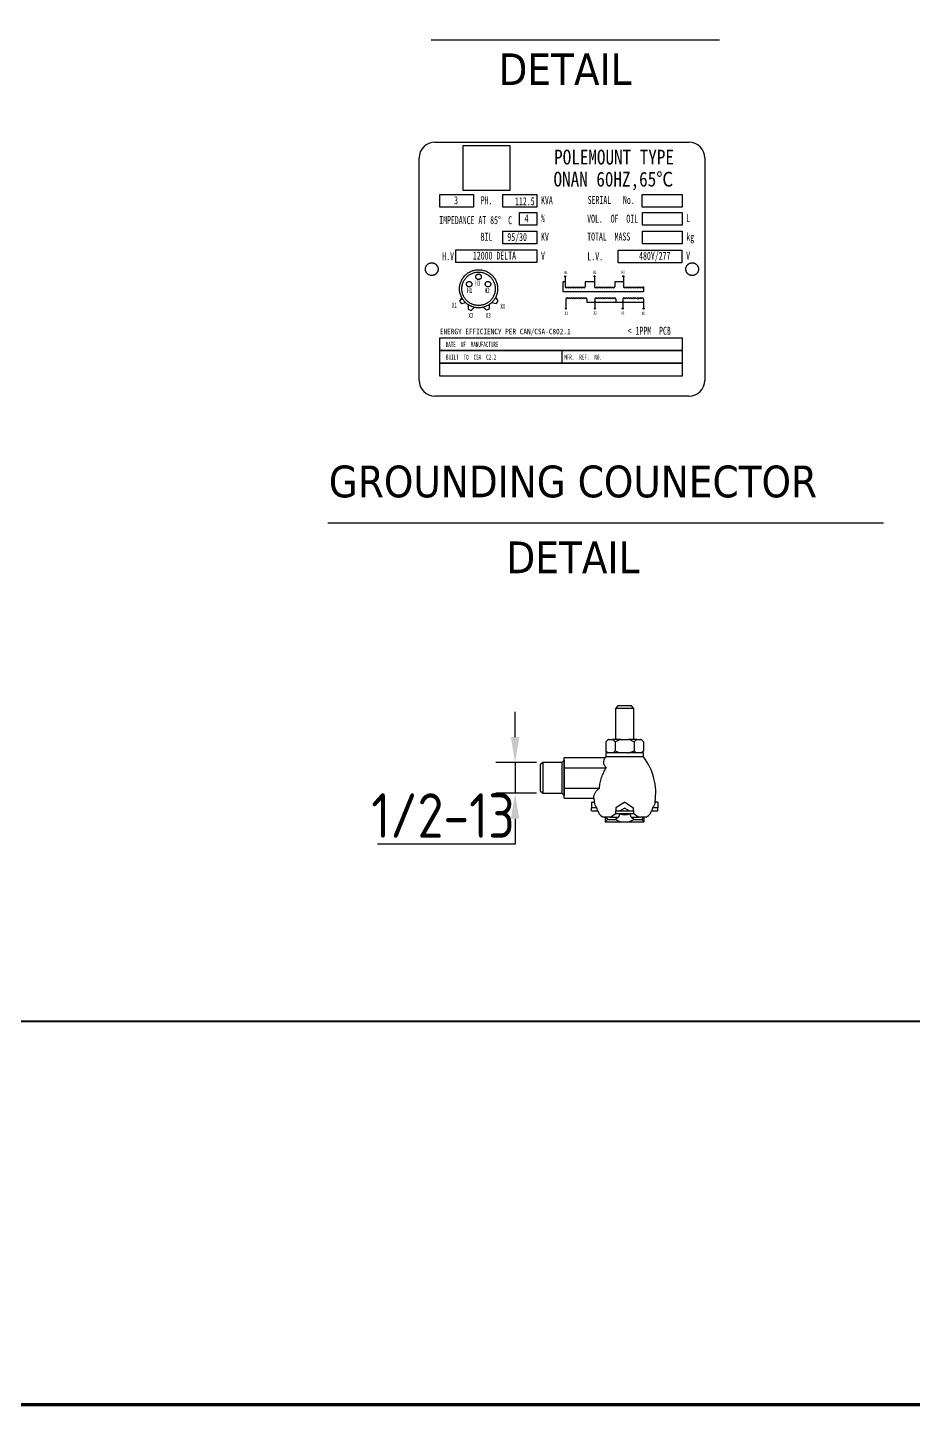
# Model space of a CAD drawing. Header units: millimetres. Extents: x 0 to 6631, y 0 to 4689.
# Drawn here: x 1580 to 2975, y 171 to 2341 of the extents above; entities that cross this region are included whole.
import ezdxf

# ---------------------------------------------------------------- set-up
doc = ezdxf.new("R2010")
doc.units = ezdxf.units.MM
doc.header["$LTSCALE"] = 13
doc.linetypes.add('CENTER', pattern=[50.8, 31.75, -6.35, 6.35, -6.35])
doc.linetypes.add('HIDDEN', pattern=[9.525, 6.35, -3.175])
doc.layers.get('0').update_dxf_attribs({"color": 1, "linetype": 'CENTER'})
for name, color, linetype in [('1', 4, 'Continuous'), ('2', 3, 'Continuous'), ('4', 2, 'HIDDEN'), ('几何体', 7, 'Continuous')]:
    doc.layers.add(name, color=color, linetype=linetype)
doc.layers.add('标注、文本', color=3, linetype='Continuous', lineweight=25)
doc.layers.add('铁心', color=3, linetype='Continuous', lineweight=0)
doc.styles.add('11', font='')
doc.styles.add('chinese', font='simhei.ttf')
doc.styles.get("Standard").update_dxf_attribs({"font": 'gbenor.shx', "bigfont": 'gbcbig.shx'})
doc.styles.add('Tahoma$001', font='tahoma.ttf', dxfattribs={"height": 2.159784})
doc.styles.add('仿宋体', font='')
doc.styles.get('11').set_extended_font_data('FangSong_GB2312')
doc.styles.get('仿宋体').set_extended_font_data('STFangsong')
doc.dimstyles.new('1-15', dxfattribs={"dimscale": 20, "dimtxt": 3.5, "dimasz": 2, "dimexe": 1.5, "dimexo": 0.5, "dimgap": 0.5, "dimtad": 1, "dimtoh": 1, "dimdec": 1, "dimdsep": 46, "dimtxsty": 'Standard', "dimcen": 2.5, "dimclrd": 3, "dimclre": 3, "dimclrt": 3, "dimadec": 0, "dimazin": 2, "dimtfac": 1, "dimtdec": 1, "dimtmove": 0, "dimatfit": 2, "dimfxl": 1, "dimarcsym": 0})
picture_1 = doc.add_image_def('image1.jpg', size_in_pixel=(258, 247))

# ---------------------------------------------------------------- blocks, each defined once
blk = doc.blocks.new('*D7')
at = {"layer": 'Defpoints', "color": 0, "transparency": 16777216}
for p in [(2391.5, 1184.4), (2347.7, 1136), (2391.5, 1136)]:
    blk.add_point(p, dxfattribs=at)
at = {"layer": '标注、文本', "color": 3, "lineweight": -2, "transparency": 16777216}
for p, q in [((2347.7, 1224.4), (2347.7, 1264.4)), ((2381.5, 1184.4), (2317.7, 1184.4)), ((2347.7, 1184.4), (2347.7, 1136)), ((2381.5, 1136), (2317.7, 1136)), ((2347.7, 1096), (2347.7, 1056)), ((2347.7, 1056), (2131.1, 1056))]:
    blk.add_line(p, q, dxfattribs=at)
at = {"layer": '标注、文本', "color": 3, "transparency": 16777216}
for points in [[(2341.1, 1224.4), (2354.4, 1224.4), (2347.7, 1184.4)], [(2341.1, 1096), (2354.4, 1096), (2347.7, 1136)]]:
    blk.add_solid(points, dxfattribs=at)
at = {"layer": '标注、文本', "color": 3, "transparency": 16777216, "insert": (2234.4, 1101), "char_height": 70, "width": 108.503, "attachment_point": 5}
blk.add_mtext('1/2-13', dxfattribs=at)

msp = doc.modelspace()

# ---------------------------------------------------------------- linework, layer by layer
for p, q in [((2263.67, 1916.45), (2260.16, 1910.48)), ((2260.16, 1910.48), (2263.22, 1906.5)), ((2317.18, 1916.92), (2320.79, 1911.01)), ((2320.79, 1911.01), (2317.81, 1906.98)), ((2269.88, 1908.25), (2263.22, 1906.5)), ((2274.1, 1904.97), (2274.05, 1898.05)), ((2274.05, 1898.05), (2278.69, 1896.13)), ((2283.58, 1900.98), (2278.69, 1896.13)), ((2297.54, 1901.1), (2302.52, 1896.34)), ((2307.12, 1898.34), (2302.52, 1896.34)), ((2306.95, 1905.26), (2307.12, 1898.34)), ((2311.11, 1908.61), (2317.81, 1906.98)), ((2421.54, 1832.98), (2421.54, 1812.88))]:
    msp.add_line(p, q)
for points in [[(2229.12, 2078.74), (2282.3, 2078.74), (2282.3, 2058.64), (2229.12, 2058.64)], [(2328.65, 2078.74), (2381.83, 2078.74), (2381.83, 2058.64), (2328.65, 2058.64)], [(2548.05, 2078.74), (2610.59, 2078.74), (2610.59, 2058.64), (2548.05, 2058.64)], [(2354.58, 2050.52), (2381.83, 2050.52), (2381.83, 2030.42), (2354.58, 2030.42)], [(2548.25, 2050.52), (2610.59, 2050.52), (2610.59, 2030.42), (2548.25, 2030.42)], [(2328.65, 2021.13), (2381.83, 2021.13), (2381.83, 2001.03), (2328.65, 2001.03)], [(2548.25, 2021.13), (2610.59, 2021.13), (2610.59, 2001.03), (2548.25, 2001.03)], [(2254.67, 1991.55), (2381.83, 1991.55), (2381.83, 1971.45), (2254.67, 1971.45)], [(2510.28, 1991.23), (2610.3, 1991.23), (2610.3, 1971.13), (2510.28, 1971.13)], [(2229.12, 1853.08), (2610.59, 1853.08), (2610.59, 1832.98), (2229.12, 1832.98)], [(2229.12, 1832.98), (2610.59, 1832.98), (2610.59, 1812.88), (2229.12, 1812.88)], [(2229.12, 1812.88), (2610.59, 1812.88), (2610.59, 1792.78), (2229.12, 1792.78)]]:
    msp.add_lwpolyline(points, close=True)
for centre, radius in [((2290.31, 1930.18), 29.97), ((2290.31, 1930.18), 26.29), ((2290.31, 1949.13), 4.31), ((2275.47, 1937.38), 4.31), ((2305.15, 1937.38), 4.31)]:
    msp.add_circle(centre, radius)
at = {"layer": '1'}
for p, q in [((2221.54, 2161.06), (2621.54, 2161.06)), ((2196.54, 1786.06), (2196.54, 2136.06)), ((2646.54, 2136.06), (2646.54, 1786.06)), ((2621.54, 1761.06), (2221.54, 1761.06))]:
    msp.add_line(p, q, dxfattribs=at)
at = {"layer": '1', "color": 0, "lineweight": 40}
msp.add_line((410.47, 777.52), (6472.75, 777.52), dxfattribs=at)
at = {"layer": '1', "color": 0, "lineweight": 40, "const_width": 5.53}
msp.add_lwpolyline([(410.47, 173.66), (6472.75, 173.66), (6472.75, 4530.93), (410.47, 4530.93), (410.47, 173.66)], dxfattribs=at)
at = {"layer": '1'}
for centre, start, end in [((2221.54, 2136.06), 90, 180), ((2621.54, 2136.06), 0, 90), ((2221.54, 1786.06), 180, 270), ((2621.54, 1786.06), 270, 0)]:
    msp.add_arc(centre, 25, start, end, dxfattribs=at)
at = {"layer": '2'}
for p, q in [((2426.58, 1948.84), (2426.58, 1933.66)), ((2458.33, 1941.25), (2458.33, 1933.66)), ((2472.89, 1948.84), (2472.89, 1933.66)), ((2504.64, 1941.25), (2504.64, 1933.66)), ((2518.19, 1948.84), (2518.19, 1933.66))]:
    msp.add_line(p, q, dxfattribs=at)
for points in [[(2427.63, 1913.88), (2427.63, 1900.1)], [(2460.53, 1913.88), (2460.53, 1908.92)], [(2473.28, 1913.88), (2473.28, 1900.1)], [(2506.18, 1913.88), (2506.18, 1908.92)], [(2517.21, 1913.88), (2517.21, 1900.1)], [(2550.1, 1913.88), (2550.11, 1900.1)]]:
    msp.add_lwpolyline(points, dxfattribs=at)
for centre, radius in [((2426.58, 1949.7), 0.856), ((2472.89, 1949.7), 0.856), ((2518.19, 1949.7), 0.856), ((2427.6, 1899.2), 0.909), ((2473.25, 1899.2), 0.909), ((2517.18, 1899.2), 0.909), ((2550.12, 1899.2), 0.909)]:
    msp.add_circle(centre, radius, dxfattribs=at)
for centre, radius, start, end in [((2428.34, 1933.66), 1.76, 180, 0), ((2431.87, 1933.66), 1.76, 180, 0), ((2435.4, 1933.66), 1.76, 180, 0), ((2438.93, 1933.66), 1.76, 180, 0), ((2442.46, 1933.66), 1.76, 180, 0), ((2445.98, 1933.66), 1.76, 180, 0), ((2449.51, 1933.66), 1.76, 180, 0), ((2453.04, 1933.66), 1.76, 180, 0), ((2456.57, 1933.66), 1.76, 180, 0), ((2474.65, 1933.66), 1.76, 180, 0), ((2478.18, 1933.66), 1.76, 180, 0), ((2481.71, 1933.66), 1.76, 180, 0), ((2485.24, 1933.66), 1.76, 180, 0), ((2488.76, 1933.66), 1.76, 180, 0), ((2492.29, 1933.66), 1.76, 180, 0), ((2495.82, 1933.66), 1.76, 180, 0), ((2499.35, 1933.66), 1.76, 180, 0), ((2502.88, 1933.66), 1.76, 180, 0), ((2519.95, 1933.66), 1.76, 180, 0), ((2523.48, 1933.66), 1.76, 180, 0), ((2527.01, 1933.66), 1.76, 180, 0), ((2530.53, 1933.66), 1.76, 180, 0), ((2534.06, 1933.66), 1.76, 180, 0), ((2537.59, 1933.66), 1.76, 180, 0), ((2541.12, 1933.66), 1.76, 180, 0), ((2544.65, 1933.66), 1.76, 180, 0), ((2548.17, 1933.66), 1.76, 180, 0), ((2473.28, 1908.92), 0.909, 0, 180), ((2517.21, 1908.92), 0.909, 0, 180)]:
    msp.add_arc(centre, radius, start, end, dxfattribs=at)
for points in [[(2431.32, 1913.88), (2431.32, 1914.9), (2430.5, 1915.73), (2429.48, 1915.73), (2428.46, 1915.73), (2427.63, 1914.9), (2427.63, 1913.88)], [(2434.96, 1913.88), (2434.96, 1914.9), (2434.13, 1915.73), (2433.11, 1915.73), (2432.09, 1915.73), (2431.27, 1914.9), (2431.27, 1913.88)], [(2438.59, 1913.88), (2438.59, 1914.9), (2437.77, 1915.73), (2436.75, 1915.73), (2435.73, 1915.73), (2434.9, 1914.9), (2434.9, 1913.88)], [(2442.29, 1913.88), (2442.29, 1914.9), (2441.46, 1915.73), (2440.44, 1915.73), (2439.42, 1915.73), (2438.59, 1914.9), (2438.59, 1913.88)], [(2445.92, 1913.88), (2445.92, 1914.9), (2445.1, 1915.73), (2444.08, 1915.73), (2443.06, 1915.73), (2442.23, 1914.9), (2442.23, 1913.88)], [(2449.56, 1913.88), (2449.56, 1914.9), (2448.73, 1915.73), (2447.71, 1915.73), (2446.69, 1915.73), (2445.87, 1914.9), (2445.87, 1913.88)], [(2453.25, 1913.88), (2453.25, 1914.9), (2452.43, 1915.73), (2451.41, 1915.73), (2450.39, 1915.73), (2449.56, 1914.9), (2449.56, 1913.88)], [(2456.89, 1913.88), (2456.89, 1914.9), (2456.06, 1915.73), (2455.04, 1915.73), (2454.02, 1915.73), (2453.2, 1914.9), (2453.2, 1913.88)], [(2460.53, 1913.88), (2460.53, 1914.9), (2459.7, 1915.73), (2458.68, 1915.73), (2457.66, 1915.73), (2456.83, 1914.9), (2456.83, 1913.88)], [(2476.98, 1913.88), (2476.98, 1914.9), (2476.15, 1915.73), (2475.13, 1915.73), (2474.11, 1915.73), (2473.28, 1914.9), (2473.28, 1913.88)], [(2480.61, 1913.88), (2480.61, 1914.9), (2479.79, 1915.73), (2478.77, 1915.73), (2477.75, 1915.73), (2476.92, 1914.9), (2476.92, 1913.88)], [(2484.25, 1913.88), (2484.25, 1914.9), (2483.42, 1915.73), (2482.4, 1915.73), (2481.38, 1915.73), (2480.55, 1914.9), (2480.55, 1913.88)], [(2487.94, 1913.88), (2487.94, 1914.9), (2487.12, 1915.73), (2486.1, 1915.73), (2485.08, 1915.73), (2484.25, 1914.9), (2484.25, 1913.88)], [(2491.58, 1913.88), (2491.58, 1914.9), (2490.75, 1915.73), (2489.73, 1915.73), (2488.71, 1915.73), (2487.88, 1914.9), (2487.88, 1913.88)], [(2495.21, 1913.88), (2495.21, 1914.9), (2494.39, 1915.73), (2493.37, 1915.73), (2492.35, 1915.73), (2491.52, 1914.9), (2491.52, 1913.88)], [(2498.91, 1913.88), (2498.91, 1914.9), (2498.08, 1915.73), (2497.06, 1915.73), (2496.04, 1915.73), (2495.21, 1914.9), (2495.21, 1913.88)], [(2502.54, 1913.88), (2502.54, 1914.9), (2501.72, 1915.73), (2500.7, 1915.73), (2499.68, 1915.73), (2498.85, 1914.9), (2498.85, 1913.88)], [(2506.18, 1913.88), (2506.18, 1914.9), (2505.35, 1915.73), (2504.33, 1915.73), (2503.31, 1915.73), (2502.48, 1914.9), (2502.48, 1913.88)], [(2520.9, 1913.88), (2520.9, 1914.9), (2520.08, 1915.73), (2519.05, 1915.73), (2518.03, 1915.73), (2517.21, 1914.9), (2517.21, 1913.88)], [(2524.54, 1913.88), (2524.54, 1914.9), (2523.71, 1915.73), (2522.69, 1915.73), (2521.67, 1915.73), (2520.84, 1914.9), (2520.84, 1913.88)], [(2528.17, 1913.88), (2528.17, 1914.9), (2527.35, 1915.73), (2526.33, 1915.73), (2525.31, 1915.73), (2524.48, 1914.9), (2524.48, 1913.88)], [(2531.87, 1913.88), (2531.87, 1914.9), (2531.04, 1915.73), (2530.02, 1915.73), (2529, 1915.73), (2528.17, 1914.9), (2528.17, 1913.88)], [(2535.5, 1913.88), (2535.5, 1914.9), (2534.68, 1915.73), (2533.66, 1915.73), (2532.64, 1915.73), (2531.81, 1914.9), (2531.81, 1913.88)], [(2539.14, 1913.88), (2539.14, 1914.9), (2538.31, 1915.73), (2537.29, 1915.73), (2536.27, 1915.73), (2535.44, 1914.9), (2535.44, 1913.88)], [(2542.83, 1913.88), (2542.83, 1914.9), (2542.01, 1915.73), (2540.99, 1915.73), (2539.97, 1915.73), (2539.14, 1914.9), (2539.14, 1913.88)], [(2546.47, 1913.88), (2546.47, 1914.9), (2545.64, 1915.73), (2544.62, 1915.73), (2543.6, 1915.73), (2542.77, 1914.9), (2542.77, 1913.88)], [(2550.1, 1913.88), (2550.1, 1914.9), (2549.28, 1915.73), (2548.26, 1915.73), (2547.24, 1915.73), (2546.41, 1914.9), (2546.41, 1913.88)]]:
    msp.add_open_spline(points, degree=3, knots=[0, 0, 0, 0, 1, 1, 1, 2, 2, 2, 2], dxfattribs=at)
at = {"layer": '4', "color": 0}
for centre in [(2216.54, 1961.06), (2626.54, 1961.06)]:
    msp.add_circle(centre, 10, dxfattribs=at)
at = {"layer": '几何体'}
for p, q in [((2509.4, 1273.68), (2505.71, 1269.26)), ((2505.71, 1269.26), (2505.71, 1220.53)), ((2520.28, 1269.26), (2505.71, 1269.26)), ((2520.28, 1273.68), (2509.4, 1273.68)), ((2531.15, 1273.68), (2520.28, 1273.68)), ((2534.84, 1269.26), (2520.28, 1269.26)), ((2534.84, 1269.26), (2531.15, 1273.68)), ((2534.84, 1220.53), (2534.84, 1269.26)), ((2494.08, 1220.53), (2490.73, 1217.18)), ((2490.73, 1217.18), (2490.73, 1202.95)), ((2495.31, 1220.53), (2494.08, 1220.53)), ((2495.31, 1220.53), (2500.93, 1220.53)), ((2514.66, 1220.53), (2500.93, 1220.53)), ((2505.5, 1217.18), (2505.5, 1202.95)), ((2514.66, 1220.53), (2525.9, 1220.53)), ((2539.63, 1220.53), (2525.9, 1220.53)), ((2535.05, 1217.18), (2535.05, 1202.95)), ((2539.63, 1220.53), (2545.25, 1220.53)), ((2546.48, 1220.53), (2545.25, 1220.53)), ((2549.82, 1217.18), (2546.48, 1220.53)), ((2549.82, 1217.18), (2549.82, 1202.95)), ((2490.73, 1202.95), (2494.08, 1199.6)), ((2490.73, 1199.6), (2490.73, 1193.42)), ((2520.28, 1199.6), (2490.73, 1199.6)), ((2549.82, 1199.6), (2520.28, 1199.6)), ((2546.48, 1199.6), (2549.82, 1202.95)), ((2549.82, 1193.42), (2549.82, 1199.6)), ((2391.47, 1184.43), (2387.44, 1180.66)), ((2387.44, 1180.66), (2387.44, 1139.77)), ((2421.16, 1184.43), (2391.47, 1184.43)), ((2391.47, 1184.43), (2391.47, 1135.99)), ((2424.94, 1187.97), (2421.16, 1184.43)), ((2421.16, 1184.43), (2421.16, 1135.99)), ((2424.94, 1192.26), (2489.85, 1192.26)), ((2424.94, 1184.25), (2424.94, 1192.26)), ((2424.94, 1187.97), (2424.94, 1187.97)), ((2424.94, 1187.97), (2424.94, 1132.45)), ((2424.94, 1176.24), (2424.94, 1184.25)), ((2424.94, 1160.21), (2424.94, 1176.24)), ((2424.94, 1176.24), (2491.45, 1176.24)), ((2520.28, 1193.42), (2490.73, 1193.42)), ((2549.82, 1193.42), (2520.28, 1193.42)), ((2424.94, 1144.19), (2424.94, 1160.21)), ((2387.44, 1139.77), (2391.47, 1135.99)), ((2391.47, 1135.99), (2421.16, 1135.99)), ((2421.16, 1135.99), (2424.94, 1132.45)), ((2424.94, 1144.19), (2480.42, 1144.19)), ((2424.94, 1136.17), (2424.94, 1144.19)), ((2424.94, 1128.16), (2424.94, 1136.17)), ((2424.94, 1132.45), (2424.94, 1132.45)), ((2424.94, 1128.16), (2471.76, 1128.16)), ((2467.95, 1121.89), (2472.54, 1121.89)), ((2467.95, 1121.89), (2467.95, 1113.28)), ((2476.51, 1113.28), (2467.95, 1113.28)), ((2467.95, 1108.27), (2467.95, 1113.28)), ((2467.95, 1108.27), (2478.02, 1108.27)), ((2520.28, 1121.89), (2506.28, 1113.28)), ((2506.28, 1113.28), (2506.28, 1108.27)), ((2506.28, 1108.27), (2512.74, 1108.27)), ((2520.28, 1112.57), (2512.74, 1108.27)), ((2512.74, 1108.27), (2527.81, 1108.27)), ((2520.28, 1121.89), (2534.28, 1113.28)), ((2520.28, 1112.57), (2527.81, 1108.27)), ((2527.81, 1108.27), (2534.28, 1108.27)), ((2534.28, 1108.27), (2534.28, 1113.28)), ((2562.53, 1108.27), (2572.6, 1108.27)), ((2572.6, 1113.28), (2564.04, 1113.28)), ((2572.6, 1121.89), (2568.01, 1121.89)), ((2572.6, 1121.89), (2572.6, 1113.28)), ((2572.6, 1108.27), (2572.6, 1113.28)), ((2478.75, 1106.18), (2478.95, 1106.18)), ((2497.34, 1098.3), (2486.64, 1098.3)), ((2489.34, 1098.3), (2489.34, 1090.96)), ((2492.98, 1094.6), (2489.34, 1090.96)), ((2489.34, 1090.96), (2551.21, 1090.96)), ((2492.98, 1094.6), (2505.71, 1094.6)), ((2497.34, 1098.3), (2510.46, 1098.3)), ((2510.46, 1098.3), (2505.71, 1094.6)), ((2505.91, 1104.13), (2534.64, 1104.13)), ((2512.78, 1103.86), (2510.46, 1098.3)), ((2530.6, 1098.3), (2528.4, 1104.13)), ((2530.6, 1098.3), (2543.21, 1098.3)), ((2534.84, 1094.6), (2530.6, 1098.3)), ((2534.84, 1094.6), (2547.57, 1094.6)), ((2553.91, 1098.3), (2543.21, 1098.3)), ((2551.21, 1090.96), (2547.57, 1094.6)), ((2551.21, 1090.96), (2551.21, 1098.3)), ((2561.61, 1106.18), (2561.8, 1106.18))]:
    msp.add_line(p, q, dxfattribs=at)
for centre, radius, start, end in [((2564.76, 1136.52), 93.37, 142.4527, 143.34611), ((2475.8, 1136.52), 93.37, 350.98374, 37.5473), ((2564.76, 1136.52), 93.37, 185.13721, 189.01667), ((2520.28, 1121.89), 30.94, 241.91535, 298.08465), ((2520.28, 1121.89), 19.53, 247.41306, 294.57036)]:
    msp.add_arc(centre, radius, start, end, dxfattribs=at)
for start_param, end_param in [(0.3403523, 0.4901697), (2.651423, 2.8012403)]:
    msp.add_ellipse((2520.28, 1107.33), major_axis=(-30.94, 0), ratio=0.8743275, start_param=start_param, end_param=end_param, dxfattribs=at)
for points, knots in [([(2495.31, 1220.53), (2494.52, 1220.19), (2493.73, 1219.72), (2492.2, 1218.58), (2491.46, 1217.91), (2490.73, 1217.18)], [0, 0, 0, 0, 0.5, 0.5, 1, 1, 1, 1]), ([(2514.66, 1220.53), (2513.07, 1220.19), (2511.5, 1219.72), (2508.45, 1218.58), (2506.96, 1217.91), (2505.5, 1217.18)], [0, 0, 0, 0, 0.5, 0.5, 1, 1, 1, 1]), ([(2539.63, 1220.53), (2538.84, 1220.19), (2538.05, 1219.72), (2536.52, 1218.58), (2535.78, 1217.91), (2535.05, 1217.18)], [0, 0, 0, 0, 0.5, 0.5, 1, 1, 1, 1]), ([(2500.93, 1199.6), (2501.72, 1199.94), (2502.5, 1200.42), (2504.03, 1201.56), (2504.77, 1202.22), (2505.5, 1202.95)], [0, 0, 0, 0, 0.5, 0.5, 1, 1, 1, 1]), ([(2525.9, 1199.6), (2527.48, 1199.94), (2529.05, 1200.42), (2532.1, 1201.56), (2533.59, 1202.22), (2535.05, 1202.95)], [0, 0, 0, 0, 0.5, 0.5, 1, 1, 1, 1]), ([(2545.25, 1199.6), (2546.04, 1199.94), (2546.83, 1200.42), (2548.35, 1201.56), (2549.09, 1202.22), (2549.82, 1202.95)], [0, 0, 0, 0, 0.5, 0.5, 1, 1, 1, 1]), ([(2480.42, 1144.19), (2480.56, 1145.61), (2480.74, 1147.04), (2481.19, 1149.86), (2481.45, 1151.26), (2482.35, 1155.43), (2483.11, 1158.16), (2484.93, 1163.53), (2486, 1166.17), (2487.86, 1170.05), (2488.53, 1171.33), (2489.93, 1173.82), (2490.67, 1175.04), (2491.45, 1176.24)], [0, 0, 0, 0, 0.125, 0.125, 0.25, 0.25, 0.5, 0.5, 0.75, 0.75, 0.875, 0.875, 1, 1, 1, 1]), ([(2491.45, 1176.24), (2490.19, 1177.48), (2489.24, 1178.76), (2488.21, 1180.74), (2487.93, 1181.41), (2487.52, 1182.77), (2487.39, 1183.46), (2487.19, 1185.53), (2487.34, 1186.9), (2487.98, 1188.93), (2488.26, 1189.61), (2488.96, 1190.95), (2489.37, 1191.61), (2489.85, 1192.26)], [0, 0, 0, 0, 0.25, 0.25, 0.375, 0.375, 0.5, 0.5, 0.75, 0.75, 0.875, 0.875, 1, 1, 1, 1]), ([(2471.76, 1128.16), (2471.64, 1129.58), (2471.73, 1130.98), (2472.33, 1133.76), (2472.84, 1135.13), (2473.94, 1137.18), (2474.36, 1137.86), (2475.3, 1139.19), (2475.82, 1139.84), (2477.53, 1141.76), (2478.87, 1143), (2480.42, 1144.19)], [0, 0, 0, 0, 0.25, 0.25, 0.5, 0.5, 0.625, 0.625, 0.75, 0.75, 1, 1, 1, 1]), ([(2476.51, 1113.28), (2475.42, 1114.66), (2474.55, 1116.07), (2473.23, 1118.94), (2472.78, 1120.4), (2472.54, 1121.89)], [0, 0, 0, 0, 0.5, 0.5, 1, 1, 1, 1]), ([(2568.01, 1121.89), (2567.78, 1120.4), (2567.32, 1118.94), (2566, 1116.07), (2565.13, 1114.66), (2564.04, 1113.28)], [0, 0, 0, 0, 0.5, 0.5, 1, 1, 1, 1])]:
    msp.add_open_spline(points, degree=3, knots=knots, dxfattribs=at)
for points in [[(2505.5, 1217.18), (2504.03, 1218.66), (2502.52, 1219.85), (2500.93, 1220.53)], [(2535.05, 1217.18), (2532.11, 1218.66), (2529.08, 1219.85), (2525.9, 1220.53)], [(2549.82, 1217.18), (2548.35, 1218.66), (2546.84, 1219.85), (2545.25, 1220.53)], [(2490.73, 1202.95), (2492.2, 1201.48), (2493.72, 1200.28), (2495.31, 1199.6)], [(2505.5, 1202.95), (2508.45, 1201.48), (2511.48, 1200.28), (2514.66, 1199.6)], [(2535.05, 1202.95), (2536.52, 1201.48), (2538.04, 1200.28), (2539.63, 1199.6)], [(2478.02, 1108.27), (2477.47, 1109.92), (2476.97, 1111.59), (2476.51, 1113.28)], [(2478.02, 1108.27), (2478.26, 1107.57), (2478.5, 1106.88), (2478.75, 1106.18)], [(2506.28, 1104.38), (2506.28, 1105.67), (2506.28, 1106.97), (2506.28, 1108.27)], [(2534.28, 1108.27), (2534.28, 1106.96), (2534.28, 1105.66), (2534.28, 1104.38)], [(2561.8, 1106.18), (2562.05, 1106.87), (2562.3, 1107.57), (2562.53, 1108.27)], [(2564.04, 1113.28), (2563.59, 1111.59), (2563.08, 1109.92), (2562.53, 1108.27)], [(2478.95, 1106.18), (2479.21, 1105.45), (2479.49, 1104.72), (2479.78, 1103.99)], [(2479.78, 1103.99), (2481.67, 1101.95), (2483.95, 1100.05), (2486.64, 1098.3)], [(2497.34, 1098.3), (2500.07, 1100.16), (2503.05, 1102.18), (2506.28, 1104.38)], [(2534.28, 1104.38), (2537.5, 1102.18), (2540.49, 1100.16), (2543.21, 1098.3)], [(2553.91, 1098.3), (2556.61, 1100.05), (2558.89, 1101.95), (2560.78, 1103.99)], [(2560.78, 1103.99), (2561.06, 1104.72), (2561.34, 1105.45), (2561.61, 1106.18)]]:
    msp.add_open_spline(points, degree=3, dxfattribs=at)
at = {"layer": '标注、文本'}
for p, q in [((2215.72, 2321.98), (2669.39, 2321.98)), ((2426.58, 1941.25), (2423.05, 1941.25)), ((2423.05, 1941.25), (2423.05, 1925.69)), ((2472.89, 1941.25), (2458.33, 1941.25)), ((2518.19, 1941.25), (2504.64, 1941.25)), ((2549.94, 1933.66), (2549.94, 1925.69)), ((2423.05, 1925.69), (2549.94, 1925.69)), ((2460.53, 1908.92), (2472.37, 1908.92)), ((2474.19, 1908.92), (2516.3, 1908.92)), ((2518.12, 1908.92), (2550.1, 1908.92)), ((2052.88, 1561.59), (2927.56, 1561.59))]:
    msp.add_line(p, q, dxfattribs=at)

# ---------------------------------------------------------------- texts
at = {"layer": '2'}
for s, height, style, width, p in [('3', 12.6, '仿宋体', 0.6, (2251.75, 2063.16)), ('PH.', 12.6, '仿宋体', 0.6, (2293.61, 2063.28)), ('112.5', 12.6, '仿宋体', 0.6, (2347.71, 2061.73)), ('KVA', 12.6, '仿宋体', 0.6, (2388.56, 2063.28)), ('SERIAL   No.', 12.6, '仿宋体', 0.6, (2462.05, 2063.69)), ('IMPEDANCE AT 85%%D', 12.6, '仿宋体', 0.6, (2228.27, 2031.92)), ('C', 12.6, '仿宋体', 0.6, (2336.92, 2031.81)), ('4', 12.6, '仿宋体', 0.6, (2362.66, 2034.65)), ('%%%', 12.6, '仿宋体', 0.6, (2388.56, 2035.07)), ('VOL.  OF  OIL', 12.6, '仿宋体', 0.6, (2461.24, 2034.17)), ('L', 12.6, '仿宋体', 0.6, (2617.32, 2035.07)), ('95/30', 12.6, '仿宋体', 0.6, (2335.54, 2005.35)), ('TOTAL  MASS', 12.6, '仿宋体', 0.6, (2461.25, 2006.09)), ('kg', 12.6, '仿宋体', 0.6, (2617.32, 2005.68)), ('BIL', 12.6, '仿宋体', 0.6, (2293.61, 2005.68)), ('KV', 12.6, '仿宋体', 0.6, (2388.56, 2005.68)), ('H.V.', 12.6, '仿宋体', 0.6, (2233.08, 1975.22)), ('V', 12.6, '仿宋体', 0.6, (2388.56, 1976.1)), ('L.V.', 12.6, '仿宋体', 0.6, (2461.55, 1974.9)), ('V', 12.6, '仿宋体', 0.6, (2617.03, 1975.78)), ('H1', 5.129, '仿宋体', 0.6, (2425.59, 1953.24)), ('H2', 5.129, '仿宋体', 0.6, (2470.56, 1953.65)), ('H2', 5.129, '仿宋体', 0.6, (2515.41, 1953.81)), ('H1', 8.064, '仿宋体', 0.6, (2272.36, 1923.7)), ('H3', 8.064, '仿宋体', 0.6, (2285.01, 1935.27)), ('H2', 8.064, '仿宋体', 0.6, (2299.85, 1923.52)), ('X1', 8.064, '仿宋体', 0.6, (2248.31, 1900.08)), ('X2', 8.064, '仿宋体', 0.6, (2274.19, 1884)), ('X3', 8.064, '仿宋体', 0.6, (2301.61, 1884.06)), ('X0', 8.064, '仿宋体', 0.6, (2324.62, 1898.44)), ('X1', 5.129, '仿宋体', 0.6, (2425.71, 1889.13)), ('X2', 5.129, '仿宋体', 0.6, (2471.35, 1889.66)), ('X3', 5.129, '仿宋体', 0.6, (2514.82, 1889.23)), ('X0', 5.129, '仿宋体', 0.6, (2547.23, 1888.9)), ('ENERGY EFFICIENCY PER CAN/CSA-C802.1', 8.75, '11', 0.8, (2229.37, 1858.58)), ('< 1PPM  PCB', 12.6, '仿宋体', 0.6, (2525.03, 1857.82)), ('DATE  OF  MANUFACTURE', 8.064, '仿宋体', 0.6, (2238.57, 1838.68)), ('BUILT  TO  CSA  C2.2', 8.064, '仿宋体', 0.6, (2239.05, 1818.58)), ('MFR.  REF.  NO.    ', 8.064, '仿宋体', 0.6, (2425.21, 1818.58))]:
    msp.add_text(s, height=height, dxfattribs=dict(at, style=style, width=width)).set_placement(p)
at = {"layer": '2', "color": 3, "true_color": 0x00ff00, "style": '仿宋体', "width": 0.6}
for s, p in [('12000 DELTA', (2281.33, 1976.1)), ('480Y/277', (2542.99, 1975.78))]:
    msp.add_text(s, height=12.6, dxfattribs=at).set_placement(p)
at = {"layer": '4', "color": 2, "true_color": 0xffff00, "style": 'chinese', "width": 0.85}
for s, p in [('POLEMOUNT TYPE ', (2409.25, 2125.83)), (' ONAN 60HZ,65℃', (2394.81, 2091.12))]:
    msp.add_text(s, height=23.2987, dxfattribs=at).set_placement(p)
at = {"layer": '铁心', "lineweight": 13, "style": 'Tahoma$001'}
for s, p in [('DETAIL', (2321.68, 2250.78)), ('GROUNDING COUNECTOR', (2054.53, 1601.92)), ('DETAIL', (2334.11, 1482.43))]:
    msp.add_text(s, height=50, dxfattribs=at).set_placement(p)

# ---------------------------------------------------------------- dimensions: what is measured, and where the dimension line sits
at = {"layer": '标注、文本'}
dim = msp.add_aligned_dim(p1=(2391.47, 1184.43), p2=(2391.47, 1135.99), distance=-43.75, text='1/2-13', dimstyle='1-15', dxfattribs=at)
dim.commit()
dim.dimension.update_dxf_attribs({"geometry": '*D7', "text_midpoint": (2234.43, 1100.99)})

# ---------------------------------------------------------------- pictures from other files: only their frames are drawn
image = msp.add_image(picture_1, insert=(2265.78, 2084.94), size_in_units=(73.78, 70.64), dxfattribs=at)
image.dxf.flags = 7

doc.saveas('drawing.dxf')
